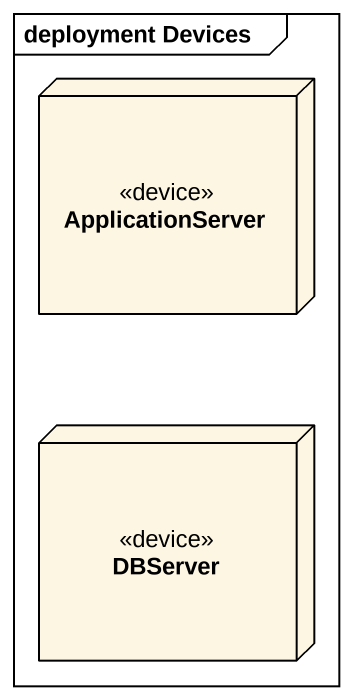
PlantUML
@startuml
mainframe deployment Devices
node ApplicationServer <<device>>
node DBServer <<device>>
@enduml
